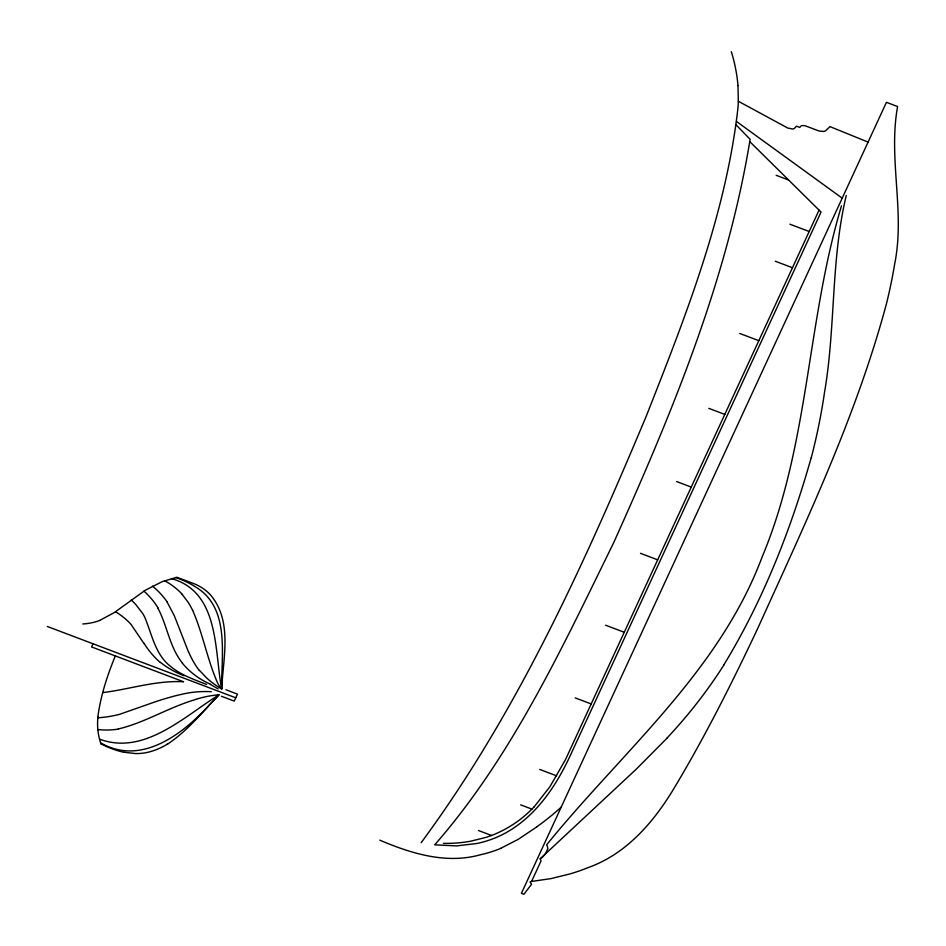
<?xml version="1.0" encoding="UTF-8"?>
<svg xmlns="http://www.w3.org/2000/svg" width="946" height="946" viewBox="0 0 946 946"><rect width="100%" height="100%" fill="white"/><g stroke="black" fill="none" stroke-linecap="round" stroke-linejoin="round"><path stroke-width="1.42" d="M421.159 842.685C517.072 712.776 584.06 564.466 646.224 416.252C685.495 316.543 725.842 215.014 737.975 107.749A178.995 164.025 -4.2 0 0 738.341 101.257L737.951 85.589M199.488 670.383L206.547 677.868A90.296 82.751 -4.2 0 0 221.671 688.995C221.163 654.939 230.481 607.817 195.586 586.946A87.919 80.564 -4.2 0 0 175.53 577.509M97.887 716.642C100.666 695.712 107.3 675.409 115.329 655.921M192.677 610.442C203.047 633.95 207.269 659.717 217.71 683.225A38.301 35.097 -4.2 0 0 221.683 688.995C223.15 657.872 232.704 621.144 210.544 594.963A45.183 41.411 -4.2 0 0 195.396 584.273A51.202 46.922 -4.2 0 0 193.906 583.67L176.867 577.273L162.31 581.589L145.246 590.28L114.253 612.606L99.732 620.41M547.639 849.035L545.783 853.15A23.082 21.155 -4.2 0 1 540.237 858.885M811.207 457.651C790.832 529.831 763.032 600.497 723.962 664.695M846.28 195.444C830.777 259.937 835.708 327.269 824.51 392.472A709.784 650.422 -4.2 0 1 811.29 457.675M841.491 205.826C806.891 320.954 809.09 444.821 762.263 556.626C719.22 671.967 622.09 751.573 546.622 844.849A8.36 7.663 -4.2 0 1 547.734 849.035M93.051 643.788L91.596 646.946L183.583 681.759C156.161 680.209 129.744 689.267 102.783 692.602M819.059 210.107L567.553 755.156A211.999 194.261 -4.2 0 1 565.046 760.418L549.839 786.812L533.816 807.281M531.593 881.424L551.01 878.609L570.083 873.903A192.83 176.701 -4.2 0 0 588.625 867.411C626.63 853.777 653.828 821.932 674.06 788.278C704.829 736.981 731.766 683.461 757.285 629.386C805.436 522.996 856.106 416.737 886.508 303.571A616.591 565.022 -4.2 0 0 894.715 263.733C905.263 211.656 888.058 158.881 897.6 106.543L886.437 102.322L521.423 893.343L523.907 894.289L531.51 884.309L530.056 881.897L531.593 881.424L541.053 860.919L540.178 858.814L636.422 769.015L667.214 737.998M99.685 739.193C144.218 755.724 184.198 716.453 218.833 694.92C202.562 711.96 187.544 730.844 167.738 744.005M536.642 826.993L518.373 839.244L500.682 848.361M195.917 699.437C169.168 707.076 145.306 722.578 118.226 728.988M124.021 752.247L135.585 753.572A48.021 44.001 -4.2 0 0 148.427 752.165A62.542 57.316 -4.2 0 0 167.679 743.923M171.451 578.574C219.602 592.137 214.304 650.363 221.66 689.019M776.181 175.306L788.609 180.012M789.875 224.19L809.185 231.498M775.282 261.226L792.464 267.73M739.76 333.465L758.81 340.678M708.791 408.353L724.778 414.407M676.615 481.549L691.242 487.084M640.489 553.315L657.683 559.831M605.629 625.223L624.254 632.271M575.215 697.9L591.179 703.942M539.681 769.417L556.65 775.838M225.94 689.764L237.458 694.128L234.241 701.104L221.423 696.256M520.702 804.869L531.995 809.149M47.3 626.465L235.755 697.805M478.44 830.505L491.482 835.436M206.571 684.466C194.237 679.559 181.277 675.208 170.883 666.658C155.038 654.608 151.975 634.045 144.584 616.875A51.782 47.454 -4.2 0 0 142.657 613.446L135.751 604.482A92.318 84.596 -4.2 0 0 131.269 599.977M868.085 142.101L829.973 126.61L825.598 130.796A7.083 6.492 -4.2 0 1 823.363 131.447L819.153 131.021L804.833 125.652L801.96 125.558A3.335 3.051 -4.2 0 0 800.399 126.539L799.808 127.438L796.485 126.173L794.427 128.372A4.825 4.423 -4.2 0 1 792.795 129.023L787.746 128.041L738.329 101.257M379.76 840.154C411.285 853.564 446.134 864.372 480.391 854.77A116.559 106.803 -4.2 0 0 500.718 848.42M210.39 684.419L218.124 688.913M100.879 743.024C141.332 766.213 183.323 733.824 209.835 704.427A286.591 262.621 -4.2 0 0 218.845 694.92M736.496 121.478L842.2 198.175M160.501 662.366L163.54 664.719A86.985 79.701 -4.2 0 0 184.115 675.728M749.74 141.604L821.057 212.081L570.32 755.464C555.929 786.469 535.542 816.765 504.774 833.391A98.006 89.811 -4.2 0 1 476.997 843.489L456.634 845.901L434.722 844.837C512.2 756.161 562.196 647.596 613.647 542.768C671.826 413.355 727.238 280.158 750.107 139.322L736.059 124.813M182.14 594.36L187.97 602.07A91.041 83.425 -4.2 0 1 192.665 610.442M182.483 663.158C169.511 647.088 167.312 625.791 157.816 607.947M143.934 643.481L131.187 624.632A54.099 49.57 -4.2 0 0 128.585 621.818L125.144 618.66A86.677 79.429 -4.2 0 0 115.554 611.731M167.064 601.975L174.36 615.822L188.455 651.865M724.068 664.742A525.704 481.739 -4.2 0 1 667.119 737.927M731.317 51.723A188.916 173.106 -4.2 0 1 737.986 85.589M533.733 807.222A113.485 103.989 -4.2 0 1 494.108 834.467A105.195 96.397 -4.2 0 1 485.464 837.529L470.694 841.195A124.624 114.194 -4.2 0 1 443.414 843.347M561.368 806.997A260.008 238.262 -4.2 0 1 536.595 826.946M97.781 717.813A114.194 104.639 -4.2 0 0 119.279 714.431L154.458 702.086A278.609 255.302 -4.2 0 1 177.517 695.263L180.615 694.565A94.813 86.878 -4.2 0 1 211.301 691.703M118.25 729.094A69.898 64.044 -4.2 0 1 97.876 729.567M195.893 699.366A93.465 85.648 -4.2 0 1 218.833 694.802M101.033 744.124A72.984 66.882 -4.2 0 1 97.994 716.654M123.973 752.366A91.537 83.887 -4.2 0 1 101.317 743.958M99.768 620.493A54.655 50.091 -4.2 0 1 82.81 623.958M160.312 662.555A94.517 86.618 -4.2 0 1 144.076 643.41M143.934 591.132A78.506 71.943 -4.2 0 1 157.958 607.876M210.497 684.23A77.395 70.915 -4.2 0 1 182.389 663.217M152.507 586.142A82.704 75.786 -4.2 0 1 167.158 601.928M199.263 670.525A101.778 93.276 -4.2 0 1 188.561 651.829M164.639 580.761A68.017 62.33 -4.2 0 1 182.211 594.301"/></g></svg>
